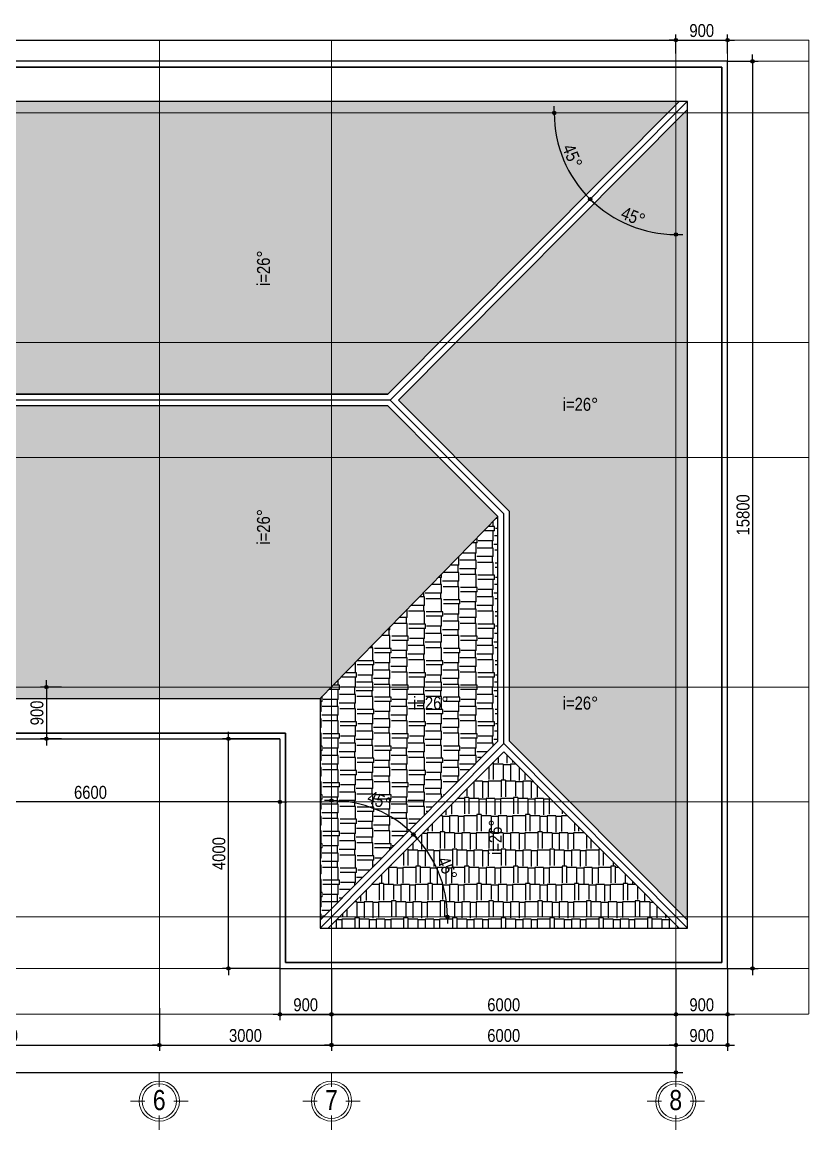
# Model space of a CAD drawing. Header units: millimetres. Extents: x 2630 to 42675, y 1487 to 20781.
# Drawn here: x 28968 to 42675, y 1487 to 20781 of the extents above; entities that cross this region are included whole.
import ezdxf
from ezdxf.enums import TextEntityAlignment as Align

# ---------------------------------------------------------------- set-up
doc = ezdxf.new("R2010")
doc.units = ezdxf.units.MM
doc.linetypes.add('ACAD_ISO10W100', pattern=[18, 12, -3, 0, -3])
for name, color, linetype in [('009', 251, 'Continuous'), ('DIM', 1, 'Continuous'), ('HATCHNGOI', 22, 'Continuous'), ('TAGS', 60, 'Continuous'), ('TEXT', 7, 'Continuous'), ('TUONG', 131, 'Continuous')]:
    doc.layers.add(name, color=color, linetype=linetype)
for name, color, linetype, lineweight in [('NET-THAY', 2, 'Continuous', 13), ('TEN TRUC', 3, 'Continuous', 18), ('TRUC', 24, 'Continuous', 0)]:
    doc.layers.add(name, color=color, linetype=linetype, lineweight=lineweight)
doc.styles.add('HEL-CONDENSE', font='')
doc.styles.add('HELVECONDENSE', font='')
doc.styles.get("Standard").update_dxf_attribs({"font": 'arial.ttf'})
doc.styles.add('VNI-HELVE-CONDENSEN', font='')
doc.styles.get('HEL-CONDENSE').set_extended_font_data('VNI-Helve-Condense')
doc.styles.get('HELVECONDENSE').set_extended_font_data('VNI-Helve-Condense')
doc.styles.get('VNI-HELVE-CONDENSEN').set_extended_font_data('VNI-Helve-Condense')
doc.dimstyles.new('D100', dxfattribs={"dimtxt": 225, "dimasz": 1.2, "dimexe": 100, "dimexo": 0, "dimgap": 50, "dimtad": 1, "dimdec": 0, "dimzin": 13, "dimdsep": 46, "dimtxsty": 'HEL-CONDENSE', "dimblk": 'D50', "dimcen": 0, "dimclrd": 1, "dimclre": 1, "dimclrt": 7, "dimadec": 0, "dimazin": 0, "dimtfac": 1, "dimtdec": 0, "dimtmove": 0, "dimatfit": 3, "dimldrblk": 'D50', "dimfxl": 1, "dimtolj": 1, "dimtzin": 13, "dimarcsym": 0})
doc.dimstyles.get("Standard").update_dxf_attribs({"dimtxt": 0.18, "dimasz": 0.18, "dimexe": 0.18, "dimexo": 0.0625, "dimgap": 0.09, "dimtad": 0, "dimtih": 1, "dimtoh": 1, "dimdec": 4, "dimzin": 0, "dimdsep": 46, "dimtxsty": 'Standard', "dimcen": 0.09, "dimadec": 0, "dimazin": 0, "dimtfac": 1, "dimtdec": 4, "dimtofl": 0, "dimtmove": 0, "dimatfit": 3, "dimfxl": 1, "dimtolj": 1, "dimtzin": 0, "dimarcsym": 0})
pattern_1 = [(180, (-1035923.48, 273058.73), (-637.5, -300), [150, -125, 175, -75, 225, -100]), (180, (-1036073.48, 273046.23), (-637.5, -300), [125, -475, 100, -150]), (180, (-1036373.48, 273077.48), (-637.5, -300), [75, -775]), (270, (-1035923.48, 273058.73), (212.5, -300), [287.5, -912.5]), (270, (-1036073.48, 273058.73), (212.5, -300), [281.25, -918.75]), (270, (-1036198.48, 273058.73), (212.5, -300), [262.5, -937.5]), (270, (-1036373.48, 273077.48), (212.5, -300), [287.5, -912.5]), (270, (-1036448.48, 273077.48), (212.5, -300), [287.5, -912.5]), (270, (-1036673.48, 273058.73), (212.5, -300), [275, -925])]
pattern_2 = [(90, (-1035923.48, 273058.73), (-300, 637.5), [150, -125, 175, -75, 225, -100]), (90, (-1035935.98, 273208.73), (-300, 637.5), [125, -475, 100, -150]), (90, (-1035904.73, 273508.73), (-300, 637.5), [75, -775]), (180, (-1035923.48, 273058.73), (-300, -212.5), [287.5, -912.5]), (180, (-1035923.48, 273208.73), (-300, -212.5), [281.25, -918.75]), (180, (-1035923.48, 273333.73), (-300, -212.5), [262.5, -937.5]), (180, (-1035904.73, 273508.73), (-300, -212.5), [287.5, -912.5]), (180, (-1035904.73, 273583.73), (-300, -212.5), [287.5, -912.5]), (180, (-1035923.48, 273808.73), (-300, -212.5), [275, -925])]

# ---------------------------------------------------------------- blocks, each defined once
blk = doc.blocks.new('D50')
at = {"layer": 'DIM'}
blk.add_hatch(color=256, dxfattribs=at).paths.add_polyline_path([(25, 0, 1), (-25, 0, 1)])
blk.add_line((25, 0), (100, 0), dxfattribs=at)
blk.add_circle((0, 0), 25, dxfattribs=at)
blk = doc.blocks.new('*D57')
at = {"layer": 'DEFPOINTS', "color": 0, "transparency": 16777216}
for p in [(25859, 3608), (31359, 3608), (31359, 2964)]:
    blk.add_point(p, dxfattribs=at)
at = {"layer": 'DIM', "color": 1, "lineweight": -2, "transparency": 16777216}
for p, q in [((25859, 3608), (25859, 2864)), ((31359, 3608), (31359, 2864)), ((25860, 2964), (31358, 2964))]:
    blk.add_line(p, q, dxfattribs=at)
at = {"layer": 'DIM', "color": 1, "lineweight": -2, "transparency": 16777216, "xscale": 1.199999999999999, "yscale": 1.199999999999999, "zscale": 1.199999999999999, "rotation": 180}
blk.add_blockref('D50', (25859, 2964), dxfattribs=at)
at = {"layer": 'DIM', "color": 1, "lineweight": -2, "transparency": 16777216, "xscale": 1.199999999999999, "yscale": 1.199999999999999, "zscale": 1.199999999999999}
blk.add_blockref('D50', (31359, 2964), dxfattribs=at)
at = {"layer": 'DIM', "color": 7, "transparency": 16777216, "insert": (28609, 3129), "char_height": 225, "attachment_point": 5, "style": 'HEL-CONDENSE'}
blk.add_mtext('\\A1;5500', dxfattribs=at)
blk = doc.blocks.new('*D58')
at = {"layer": 'DEFPOINTS', "color": 0, "transparency": 16777216}
for p in [(31359, 3608), (34359, 3608), (34359, 2964)]:
    blk.add_point(p, dxfattribs=at)
at = {"layer": 'DIM', "color": 1, "lineweight": -2, "transparency": 16777216}
for p, q in [((31359, 3608), (31359, 2864)), ((34359, 3608), (34359, 2864)), ((31360, 2964), (34358, 2964))]:
    blk.add_line(p, q, dxfattribs=at)
at = {"layer": 'DIM', "color": 1, "lineweight": -2, "transparency": 16777216, "xscale": 1.199999999999999, "yscale": 1.199999999999999, "zscale": 1.199999999999999, "rotation": 180}
blk.add_blockref('D50', (31359, 2964), dxfattribs=at)
at = {"layer": 'DIM', "color": 1, "lineweight": -2, "transparency": 16777216, "xscale": 1.199999999999999, "yscale": 1.199999999999999, "zscale": 1.199999999999999}
blk.add_blockref('D50', (34359, 2964), dxfattribs=at)
at = {"layer": 'DIM', "color": 7, "transparency": 16777216, "insert": (32859, 3129), "char_height": 225, "attachment_point": 5, "style": 'HEL-CONDENSE'}
blk.add_mtext('\\A1;3000', dxfattribs=at)
blk = doc.blocks.new('*D59')
at = {"layer": 'DEFPOINTS', "color": 0, "transparency": 16777216}
for p in [(34359, 3608), (40359, 3608), (40359, 2964)]:
    blk.add_point(p, dxfattribs=at)
at = {"layer": 'DIM', "color": 1, "lineweight": -2, "transparency": 16777216}
for p, q in [((34359, 3608), (34359, 2864)), ((40359, 3608), (40359, 2864)), ((34360, 2964), (40358, 2964))]:
    blk.add_line(p, q, dxfattribs=at)
at = {"layer": 'DIM', "color": 1, "lineweight": -2, "transparency": 16777216, "xscale": 1.199999999999999, "yscale": 1.199999999999999, "zscale": 1.199999999999999, "rotation": 180}
blk.add_blockref('D50', (34359, 2964), dxfattribs=at)
at = {"layer": 'DIM', "color": 1, "lineweight": -2, "transparency": 16777216, "xscale": 1.199999999999999, "yscale": 1.199999999999999, "zscale": 1.199999999999999}
blk.add_blockref('D50', (40359, 2964), dxfattribs=at)
at = {"layer": 'DIM', "color": 7, "transparency": 16777216, "insert": (37359, 3129), "char_height": 225, "attachment_point": 5, "style": 'HEL-CONDENSE'}
blk.add_mtext('\\A1;6000', dxfattribs=at)
blk = doc.blocks.new('*D60')
at = {"layer": 'DEFPOINTS', "color": 0, "transparency": 16777216}
for p in [(7359, 3608), (40359, 3608), (40359, 2487)]:
    blk.add_point(p, dxfattribs=at)
at = {"layer": 'DIM', "color": 1, "lineweight": -2, "transparency": 16777216}
for p, q in [((7359, 3608), (7359, 2387)), ((40359, 3608), (40359, 2387)), ((7360, 2487), (40358, 2487))]:
    blk.add_line(p, q, dxfattribs=at)
at = {"layer": 'DIM', "color": 1, "lineweight": -2, "transparency": 16777216, "xscale": 1.199999999999999, "yscale": 1.199999999999999, "zscale": 1.199999999999999, "rotation": 180}
blk.add_blockref('D50', (7359, 2487), dxfattribs=at)
at = {"layer": 'DIM', "color": 1, "lineweight": -2, "transparency": 16777216, "xscale": 1.199999999999999, "yscale": 1.199999999999999, "zscale": 1.199999999999999}
blk.add_blockref('D50', (40359, 2487), dxfattribs=at)
at = {"layer": 'DIM', "color": 7, "transparency": 16777216, "insert": (23859, 2652), "char_height": 225, "attachment_point": 5, "style": 'HEL-CONDENSE'}
blk.add_mtext('\\A1;33000', dxfattribs=at)
blk = doc.blocks.new('A$C206177D3')
at = {"layer": 'TEN TRUC', "ltscale": 1000}
for p, q in [((-37, 240), (-37, 490)), ((-287, -10), (-537, -10)), ((463, -10), (213, -10)), ((-37, -510), (-37, -260))]:
    blk.add_line(p, q, dxfattribs=at)
blk.add_circle((-37, -10), 350, dxfattribs=at)
at = {"layer": 'TEN TRUC', "color": 254, "ltscale": 1000}
blk.add_circle((-37, -10), 300, dxfattribs=at)
blk = doc.blocks.new('*D71')
at = {"layer": 'DEFPOINTS', "color": 0, "transparency": 16777216}
for p in [(40359, 3499), (41259, 3499), (41259, 2964)]:
    blk.add_point(p, dxfattribs=at)
at = {"layer": 'DIM', "color": 1, "lineweight": -2, "transparency": 16777216}
for p, q in [((40359, 3499), (40359, 2864)), ((41259, 3499), (41259, 2864)), ((40360, 2964), (41258, 2964))]:
    blk.add_line(p, q, dxfattribs=at)
at = {"layer": 'DIM', "color": 1, "lineweight": -2, "transparency": 16777216, "xscale": 1.199999999999999, "yscale": 1.199999999999999, "zscale": 1.199999999999999, "rotation": 180}
blk.add_blockref('D50', (40359, 2964), dxfattribs=at)
at = {"layer": 'DIM', "color": 1, "lineweight": -2, "transparency": 16777216, "xscale": 1.199999999999999, "yscale": 1.199999999999999, "zscale": 1.199999999999999}
blk.add_blockref('D50', (41259, 2964), dxfattribs=at)
at = {"layer": 'DIM', "color": 7, "transparency": 16777216, "insert": (40809, 3129), "char_height": 225, "attachment_point": 5, "style": 'HEL-CONDENSE'}
blk.add_mtext('\\A1;900', dxfattribs=at)
blk = doc.blocks.new('*D72')
at = {"layer": 'DEFPOINTS', "color": 0, "transparency": 16777216}
for p in [(41259, 20099), (41259, 4299), (41694, 4299)]:
    blk.add_point(p, dxfattribs=at)
at = {"layer": 'DIM', "color": 1, "lineweight": -2, "transparency": 16777216}
for p, q in [((41259, 20099), (41794, 20099)), ((41694, 20098), (41694, 4300)), ((41259, 4299), (41794, 4299))]:
    blk.add_line(p, q, dxfattribs=at)
at = {"layer": 'DIM', "color": 1, "lineweight": -2, "transparency": 16777216, "xscale": 1.199999999999999, "yscale": 1.199999999999999, "zscale": 1.199999999999999}
for p, rotation in [((41694, 20099), 90), ((41694, 4299), 270)]:
    blk.add_blockref('D50', p, dxfattribs=dict(at, rotation=rotation))
at = {"layer": 'DIM', "color": 7, "transparency": 16777216, "insert": (41529, 12199), "char_height": 225, "attachment_point": 5, "rotation": 90, "style": 'HEL-CONDENSE'}
blk.add_mtext('\\A1;15800', dxfattribs=at)
blk = doc.blocks.new('*D73')
at = {"layer": 'DEFPOINTS', "color": 0, "transparency": 16777216}
for p in [(40359, 20468), (7359, 20235), (40359, 20235)]:
    blk.add_point(p, dxfattribs=at)
at = {"layer": 'DIM', "color": 1, "lineweight": -2, "transparency": 16777216}
for p, q in [((7359, 20235), (7359, 20568)), ((7360, 20468), (40358, 20468)), ((40359, 20235), (40359, 20568))]:
    blk.add_line(p, q, dxfattribs=at)
at = {"layer": 'DIM', "color": 1, "lineweight": -2, "transparency": 16777216, "xscale": 1.199999999999999, "yscale": 1.199999999999999, "zscale": 1.199999999999999, "rotation": 180}
blk.add_blockref('D50', (7359, 20468), dxfattribs=at)
at = {"layer": 'DIM', "color": 1, "lineweight": -2, "transparency": 16777216, "xscale": 1.199999999999999, "yscale": 1.199999999999999, "zscale": 1.199999999999999}
blk.add_blockref('D50', (40359, 20468), dxfattribs=at)
at = {"layer": 'DIM', "color": 7, "transparency": 16777216, "insert": (23859, 20633), "char_height": 225, "attachment_point": 5, "style": 'HEL-CONDENSE'}
blk.add_mtext('\\A1;33000', dxfattribs=at)
blk = doc.blocks.new('*D74')
at = {"layer": 'DEFPOINTS', "color": 0, "linetype": 'Continuous', "transparency": 16777216}
for p in [(41259, 20468), (40359, 20235), (41259, 20235)]:
    blk.add_point(p, dxfattribs=at)
at = {"layer": 'DIM', "color": 1, "linetype": 'Continuous', "lineweight": -2, "transparency": 16777216}
for p, q in [((40359, 20235), (40359, 20568)), ((40360, 20468), (41258, 20468)), ((41259, 20235), (41259, 20568))]:
    blk.add_line(p, q, dxfattribs=at)
at = {"layer": 'DIM', "color": 1, "linetype": 'Continuous', "lineweight": -2, "transparency": 16777216, "xscale": 1.199999999999999, "yscale": 1.199999999999999, "zscale": 1.199999999999999, "rotation": 180}
blk.add_blockref('D50', (40359, 20468), dxfattribs=at)
at = {"layer": 'DIM', "color": 1, "linetype": 'Continuous', "lineweight": -2, "transparency": 16777216, "xscale": 1.199999999999999, "yscale": 1.199999999999999, "zscale": 1.199999999999999}
blk.add_blockref('D50', (41259, 20468), dxfattribs=at)
at = {"layer": 'DIM', "color": 7, "linetype": 'Continuous', "transparency": 16777216, "insert": (40809, 20633), "char_height": 225, "attachment_point": 5, "style": 'HEL-CONDENSE'}
blk.add_mtext('\\A1;900', dxfattribs=at)
blk = doc.blocks.new('*D82')
at = {"layer": 'DEFPOINTS', "color": 0, "linetype": 'Continuous', "transparency": 16777216}
for p in [(33459, 4299), (34359, 4299), (34359, 3499)]:
    blk.add_point(p, dxfattribs=at)
at = {"layer": 'DIM', "color": 1, "linetype": 'Continuous', "lineweight": -2, "transparency": 16777216}
for p, q in [((33459, 4299), (33459, 3399)), ((34359, 4299), (34359, 3399)), ((33460, 3499), (34358, 3499))]:
    blk.add_line(p, q, dxfattribs=at)
at = {"layer": 'DIM', "color": 1, "linetype": 'Continuous', "lineweight": -2, "transparency": 16777216, "xscale": 1.199999999999999, "yscale": 1.199999999999999, "zscale": 1.199999999999999, "rotation": 180}
blk.add_blockref('D50', (33459, 3499), dxfattribs=at)
at = {"layer": 'DIM', "color": 1, "linetype": 'Continuous', "lineweight": -2, "transparency": 16777216, "xscale": 1.199999999999999, "yscale": 1.199999999999999, "zscale": 1.199999999999999}
blk.add_blockref('D50', (34359, 3499), dxfattribs=at)
at = {"layer": 'DIM', "color": 7, "linetype": 'Continuous', "transparency": 16777216, "insert": (33909, 3664), "char_height": 225, "attachment_point": 5, "style": 'HEL-CONDENSE'}
blk.add_mtext('\\A1;900', dxfattribs=at)
blk = doc.blocks.new('*D83')
at = {"layer": 'DEFPOINTS', "color": 0, "linetype": 'Continuous', "transparency": 16777216}
for p in [(34359, 4299), (40359, 4299), (40359, 3499)]:
    blk.add_point(p, dxfattribs=at)
at = {"layer": 'DIM', "color": 1, "linetype": 'Continuous', "lineweight": -2, "transparency": 16777216}
for p, q in [((34359, 4299), (34359, 3399)), ((40359, 4299), (40359, 3399)), ((34360, 3499), (40358, 3499))]:
    blk.add_line(p, q, dxfattribs=at)
at = {"layer": 'DIM', "color": 1, "linetype": 'Continuous', "lineweight": -2, "transparency": 16777216, "xscale": 1.199999999999999, "yscale": 1.199999999999999, "zscale": 1.199999999999999, "rotation": 180}
blk.add_blockref('D50', (34359, 3499), dxfattribs=at)
at = {"layer": 'DIM', "color": 1, "linetype": 'Continuous', "lineweight": -2, "transparency": 16777216, "xscale": 1.199999999999999, "yscale": 1.199999999999999, "zscale": 1.199999999999999}
blk.add_blockref('D50', (40359, 3499), dxfattribs=at)
at = {"layer": 'DIM', "color": 7, "linetype": 'Continuous', "transparency": 16777216, "insert": (37359, 3664), "char_height": 225, "attachment_point": 5, "style": 'HEL-CONDENSE'}
blk.add_mtext('\\A1;6000', dxfattribs=at)
blk = doc.blocks.new('*D84')
at = {"layer": 'DEFPOINTS', "color": 0, "linetype": 'Continuous', "transparency": 16777216}
for p in [(40359, 4299), (41259, 4299), (41259, 3499)]:
    blk.add_point(p, dxfattribs=at)
at = {"layer": 'DIM', "color": 1, "linetype": 'Continuous', "lineweight": -2, "transparency": 16777216}
for p, q in [((40359, 4299), (40359, 3399)), ((41259, 4299), (41259, 3399)), ((40360, 3499), (41258, 3499))]:
    blk.add_line(p, q, dxfattribs=at)
at = {"layer": 'DIM', "color": 1, "linetype": 'Continuous', "lineweight": -2, "transparency": 16777216, "xscale": 1.199999999999999, "yscale": 1.199999999999999, "zscale": 1.199999999999999, "rotation": 180}
blk.add_blockref('D50', (40359, 3499), dxfattribs=at)
at = {"layer": 'DIM', "color": 1, "linetype": 'Continuous', "lineweight": -2, "transparency": 16777216, "xscale": 1.199999999999999, "yscale": 1.199999999999999, "zscale": 1.199999999999999}
blk.add_blockref('D50', (41259, 3499), dxfattribs=at)
at = {"layer": 'DIM', "color": 7, "linetype": 'Continuous', "transparency": 16777216, "insert": (40809, 3664), "char_height": 225, "attachment_point": 5, "style": 'HEL-CONDENSE'}
blk.add_mtext('\\A1;900', dxfattribs=at)
blk = doc.blocks.new('*D85')
at = {"layer": 'DEFPOINTS', "color": 0, "linetype": 'Continuous', "transparency": 16777216}
for p in [(29654, 9199), (29391, 8299), (29654, 8299)]:
    blk.add_point(p, dxfattribs=at)
at = {"layer": 'DIM', "color": 1, "linetype": 'Continuous', "lineweight": -2, "transparency": 16777216}
for p, q in [((29654, 9199), (29291, 9199)), ((29391, 9198), (29391, 8300)), ((29654, 8299), (29291, 8299))]:
    blk.add_line(p, q, dxfattribs=at)
at = {"layer": 'DIM', "color": 1, "linetype": 'Continuous', "lineweight": -2, "transparency": 16777216, "xscale": 1.199999999999999, "yscale": 1.199999999999999, "zscale": 1.199999999999999}
for p, rotation in [((29391, 9199), 90), ((29391, 8299), 270)]:
    blk.add_blockref('D50', p, dxfattribs=dict(at, rotation=rotation))
at = {"layer": 'DIM', "color": 7, "linetype": 'Continuous', "transparency": 16777216, "insert": (29227, 8749), "char_height": 225, "attachment_point": 5, "rotation": 90, "style": 'HEL-CONDENSE'}
blk.add_mtext('\\A1;900', dxfattribs=at)
blk = doc.blocks.new('*D87')
at = {"layer": 'DEFPOINTS', "color": 0, "linetype": 'Continuous', "transparency": 16777216}
for p in [(40359, 20468), (40558, 19399), (39303, 17364), (35383, 14199), (40359, 3499)]:
    blk.add_point(p, dxfattribs=at)
at = {"layer": 'DIM', "color": 1, "linetype": 'Continuous', "lineweight": -2, "transparency": 16777216}
blk.add_arc((40359, 19199), 2117, 225.1726, 269.9675, dxfattribs=at)
at = {"layer": 'DIM', "color": 1, "linetype": 'Continuous', "lineweight": -2, "transparency": 16777216, "xscale": 1.199999999999999, "yscale": 1.199999999999999, "zscale": 1.199999999999999}
for p, rotation in [((38865, 17698), 135.1563227989281), ((40359, 17082), 359.9837644024002)]:
    blk.add_blockref('D50', p, dxfattribs=dict(at, rotation=rotation))
at = {"layer": 'DIM', "color": 7, "linetype": 'Continuous', "transparency": 16777216, "insert": (39614, 17394), "char_height": 225, "attachment_point": 5, "rotation": 337.57, "style": 'HEL-CONDENSE'}
blk.add_mtext('\\A1;45°', dxfattribs=at)
blk = doc.blocks.new('*D88')
at = {"layer": 'DEFPOINTS', "color": 0, "linetype": 'Continuous', "transparency": 16777216}
for p in [(40558, 19399), (4905, 19199), (42675, 19199), (38312, 18649), (35383, 14199)]:
    blk.add_point(p, dxfattribs=at)
at = {"layer": 'DIM', "color": 1, "linetype": 'Continuous', "lineweight": -2, "transparency": 16777216}
blk.add_arc((40359, 19199), 2120, 180.0324, 225.1077, dxfattribs=at)
at = {"layer": 'DIM', "color": 1, "linetype": 'Continuous', "lineweight": -2, "transparency": 16777216, "xscale": 1.199999999999999, "yscale": 1.199999999999999, "zscale": 1.199999999999999}
for p, rotation in [((38239, 19199), 90.01621730509545), ((38863, 17697), 315.1238698962329)]:
    blk.add_blockref('D50', p, dxfattribs=dict(at, rotation=rotation))
at = {"layer": 'DIM', "color": 7, "linetype": 'Continuous', "transparency": 16777216, "insert": (38554, 18449), "char_height": 225, "attachment_point": 5, "rotation": 292.57, "style": 'HEL-CONDENSE'}
blk.add_mtext('\\A1;45°', dxfattribs=at)
blk = doc.blocks.new('*D89')
at = {"layer": 'DEFPOINTS', "color": 0, "linetype": 'Continuous', "transparency": 16777216}
for p in [(7160, 19399), (4905, 19199), (42675, 19199), (9204, 18130), (12334, 14199)]:
    blk.add_point(p, dxfattribs=at)
at = {"layer": 'DIM', "color": 1, "linetype": 'Continuous', "lineweight": -2, "transparency": 16777216}
blk.add_arc((7359, 19199), 2133, 314.8922, 359.9678, dxfattribs=at)
at = {"layer": 'DIM', "color": 1, "linetype": 'Continuous', "lineweight": -2, "transparency": 16777216, "xscale": 1.199999999999999, "yscale": 1.199999999999999, "zscale": 1.199999999999999}
for p, rotation in [((9491, 19199), 89.98388093189483), ((8863, 17687), 224.8760318667781)]:
    blk.add_blockref('D50', p, dxfattribs=dict(at, rotation=rotation))
at = {"layer": 'DIM', "color": 7, "linetype": 'Continuous', "transparency": 16777216, "insert": (9176, 18444), "char_height": 225, "attachment_point": 5, "rotation": 67.43, "style": 'HEL-CONDENSE'}
blk.add_mtext('\\A1;45°', dxfattribs=at)
blk = doc.blocks.new('*D91')
at = {"layer": 'DEFPOINTS', "color": 0, "linetype": 'Continuous', "transparency": 16777216}
for p in [(10359, 8214), (11933, 6025), (4905, 5199), (42675, 5199), (13559, 4998)]:
    blk.add_point(p, dxfattribs=at)
at = {"layer": 'DIM', "color": 1, "linetype": 'Continuous', "lineweight": -2, "transparency": 16777216}
blk.add_arc((13359, 5199), 1648, 134.9016, 179.9583, dxfattribs=at)
at = {"layer": 'DIM', "color": 1, "linetype": 'Continuous', "lineweight": -2, "transparency": 16777216, "xscale": 1.199999999999999, "yscale": 1.199999999999999, "zscale": 1.199999999999999}
for p, rotation in [((12196, 6367), 44.88077642419574), ((11711, 5199), 269.9791363744756)]:
    blk.add_blockref('D50', p, dxfattribs=dict(at, rotation=rotation))
at = {"layer": 'DIM', "color": 7, "linetype": 'Continuous', "transparency": 16777216, "insert": (11685, 5895), "char_height": 225, "attachment_point": 5, "rotation": 67.43, "style": 'HEL-CONDENSE'}
blk.add_mtext('\\A1;45°', dxfattribs=at)
blk = doc.blocks.new('*D93')
at = {"layer": 'DEFPOINTS', "color": 0, "linetype": 'Continuous', "transparency": 16777216}
for p in [(37359, 8214), (36309, 5723), (4905, 5199), (42675, 5199), (34159, 4998)]:
    blk.add_point(p, dxfattribs=at)
at = {"layer": 'DIM', "color": 1, "linetype": 'Continuous', "lineweight": -2, "transparency": 16777216}
blk.add_arc((34359, 5199), 2019, 0.0341, 45.106, dxfattribs=at)
at = {"layer": 'DIM', "color": 1, "linetype": 'Continuous', "lineweight": -2, "transparency": 16777216, "xscale": 1.199999999999999, "yscale": 1.199999999999999, "zscale": 1.199999999999999}
for p, rotation in [((35783, 6631), 135.123061944268), ((36378, 5199), 270.0170252570587)]:
    blk.add_blockref('D50', p, dxfattribs=dict(at, rotation=rotation))
at = {"layer": 'DIM', "color": 7, "linetype": 'Continuous', "transparency": 16777216, "insert": (36376, 6038), "char_height": 225, "attachment_point": 5, "rotation": 292.57, "style": 'HEL-CONDENSE'}
blk.add_mtext('\\A1;45°', dxfattribs=at)
blk = doc.blocks.new('*D94')
at = {"layer": 'DEFPOINTS', "color": 0, "linetype": 'Continuous', "transparency": 16777216}
for p in [(34359, 20468), (37359, 8214), (35367, 6953), (34159, 4998), (34359, 3499)]:
    blk.add_point(p, dxfattribs=at)
at = {"layer": 'DIM', "color": 1, "linetype": 'Continuous', "lineweight": -2, "transparency": 16777216}
blk.add_arc((34359, 5199), 2023, 45.1741, 89.966, dxfattribs=at)
at = {"layer": 'DIM', "color": 1, "linetype": 'Continuous', "lineweight": -2, "transparency": 16777216, "xscale": 1.199999999999999, "yscale": 1.199999999999999, "zscale": 1.199999999999999}
for p, rotation in [((34359, 7222), 179.9830050279103), ((35786, 6633), 315.1570821734163)]:
    blk.add_blockref('D50', p, dxfattribs=dict(at, rotation=rotation))
at = {"layer": 'DIM', "color": 7, "linetype": 'Continuous', "transparency": 16777216, "insert": (35193, 7221), "char_height": 225, "attachment_point": 5, "rotation": 337.57, "style": 'HEL-CONDENSE'}
blk.add_mtext('\\A1;45°', dxfattribs=at)
blk = doc.blocks.new('*D98')
at = {"layer": '009', "color": 1, "lineweight": -2, "transparency": 16777216}
for p, q in [((26859, 8299), (26859, 7099)), ((33459, 8299), (33459, 7099)), ((33458, 7199), (26860, 7199))]:
    blk.add_line(p, q, dxfattribs=at)
at = {"layer": 'DEFPOINTS', "color": 0, "transparency": 16777216}
for p in [(26859, 8299), (33459, 8299), (26859, 7199)]:
    blk.add_point(p, dxfattribs=at)
at = {"layer": '009', "color": 1, "lineweight": -2, "transparency": 16777216, "xscale": 1.199999999999999, "yscale": 1.199999999999999, "zscale": 1.199999999999999, "rotation": 180}
blk.add_blockref('D50', (26859, 7199), dxfattribs=at)
at = {"layer": '009', "color": 1, "lineweight": -2, "transparency": 16777216, "xscale": 1.199999999999999, "yscale": 1.199999999999999, "zscale": 1.199999999999999}
blk.add_blockref('D50', (33459, 7199), dxfattribs=at)
at = {"layer": '009', "color": 7, "transparency": 16777216, "insert": (30159, 7364), "char_height": 225, "attachment_point": 5, "style": 'HEL-CONDENSE'}
blk.add_mtext('\\A1;6600', dxfattribs=at)
blk = doc.blocks.new('*D99')
at = {"layer": '009', "color": 1, "lineweight": -2, "transparency": 16777216}
for p, q in [((33459, 8299), (32462, 8299)), ((32562, 4300), (32562, 8298)), ((33459, 4299), (32462, 4299))]:
    blk.add_line(p, q, dxfattribs=at)
at = {"layer": 'DEFPOINTS', "color": 0, "transparency": 16777216}
for p in [(32562, 8299), (33459, 8299), (33459, 4299)]:
    blk.add_point(p, dxfattribs=at)
at = {"layer": '009', "color": 1, "lineweight": -2, "transparency": 16777216, "xscale": 1.199999999999999, "yscale": 1.199999999999999, "zscale": 1.199999999999999}
for p, rotation in [((32562, 8299), 90), ((32562, 4299), 270)]:
    blk.add_blockref('D50', p, dxfattribs=dict(at, rotation=rotation))
at = {"layer": '009', "color": 7, "transparency": 16777216, "insert": (32397, 6299), "char_height": 225, "attachment_point": 5, "rotation": 90, "style": 'HEL-CONDENSE'}
blk.add_mtext('\\A1;4000', dxfattribs=at)

msp = doc.modelspace()

# ---------------------------------------------------------------- hatches: boundary and pattern name
at = {"layer": 'HATCHNGOI'}
h = msp.add_hatch(dxfattribs=at)
h.set_pattern_fill('AR-RSHKE', color=34, scale=25, angle=180, style=0)
h.set_pattern_definition(pattern_1)
h.paths.add_polyline_path([(40416.671, 19399.238), (7300.776, 19399.238), (12375.898, 14299.238), (23858.723, 14299.238), (35341.549, 14299.238)])
h = msp.add_hatch(dxfattribs=at)
h.set_pattern_fill('AR-RSHKE', color=34, scale=25, angle=90, style=0)
h.set_pattern_definition(pattern_2)
h.paths.add_polyline_path([(40558.723, 19258.45), (35524.191, 14199.238), (37458.723, 12255.222), (37458.723, 8255.222), (40558.723, 5140.026)])
h = msp.add_hatch(dxfattribs=at)
h.set_pattern_fill('AR-RSHKE', color=14, scale=25, angle=180, style=0)
h.set_pattern_definition(pattern_1)
h.paths.add_polyline_path([(23858.723, 12164.679), (27008.723, 8999.238), (34158.723, 8999.238), (37258.723, 12172.665), (35341.549, 14099.238), (28458.723, 14099.238), (12375.898, 14099.238), (10458.723, 12172.665), (13558.723, 8999.238), (20708.723, 8999.238)])
h = msp.add_hatch(dxfattribs=at)
h.set_pattern_fill('AR-RSHKE', color=14, scale=25, angle=90, style=0)
h.set_pattern_definition(pattern_2)
h.paths.add_polyline_path([(37258.723, 8255.222), (37258.723, 12172.665), (34158.723, 8999.238), (34158.723, 5140.026)])
h = msp.add_hatch(dxfattribs=at)
h.set_pattern_fill('AR-RSHKE', color=14, scale=25, angle=180, style=0)
h.set_pattern_definition(pattern_1)
h.paths.add_polyline_path([(37358.723, 8072.175), (34299.8, 4998.257), (40417.647, 4998.257)])

# ---------------------------------------------------------------- linework, layer by layer
for points in [[(33330.645, 17474.522, 0, 210, 0), (33330.645, 16987.533, 0, 0, 0), (33330.645, 15915.962, 0, 0, 0)], [(39685.8, 13976.911, 0, 210, 0), (39198.811, 13976.911, 0, 0, 0), (38127.24, 13976.911, 0, 0, 0)], [(33330.645, 10923.953, 0, 210, 0), (33330.645, 11410.943, 0, 0, 0), (33330.645, 12482.514, 0, 0, 0)], [(35031.647, 8773.354, 0, 210, 0), (35518.636, 8773.354, 0, 0, 0), (36590.207, 8773.354, 0, 0, 0)], [(39685.8, 8773.354, 0, 210, 0), (39198.811, 8773.354, 0, 0, 0), (38127.24, 8773.354, 0, 0, 0)], [(37370.99, 5517.295, 0, 210, 0), (37370.99, 6004.284, 0, 0, 0), (37370.99, 7075.855, 0, 0, 0)]]:
    msp.add_lwpolyline(points, format="xyseb")
at = {"layer": 'NET-THAY', "linetype": 'ByBlock', "lineweight": -2}
for p, q in [((41258.723, 20099.238), (6458.723, 20099.238)), ((41258.723, 4299.238), (41258.723, 20099.238)), ((41158.723, 19999.238), (6558.723, 19999.238)), ((6558.723, 19999.238), (41158.723, 19999.238)), ((41158.723, 4399.238), (41158.723, 19999.238)), ((41158.723, 19999.238), (41158.723, 4399.238)), ((35341.549, 14299.238), (40416.671, 19399.238)), ((35524.191, 14199.238), (40558.723, 19258.45)), ((35341.549, 14299.238), (23858.723, 14299.238)), ((35341.549, 14099.238), (28458.723, 14099.238)), ((35341.549, 14099.238), (37258.723, 12172.665)), ((35524.191, 14199.238), (37458.723, 12255.222)), ((37458.723, 8255.222), (37458.723, 12255.222)), ((33558.723, 8399.238), (26758.723, 8399.238)), ((26858.723, 8399.238), (33558.723, 8399.238)), ((26858.723, 8299.238), (33458.723, 8299.238)), ((33458.723, 8299.238), (33458.723, 4299.238)), ((33558.723, 8399.238), (33558.723, 4399.238)), ((33558.723, 4399.238), (33558.723, 8399.238)), ((37458.723, 8255.222), (40558.723, 5140.026)), ((37358.723, 8072.175), (34299.8, 4998.257)), ((37358.723, 8072.175), (40417.647, 4998.257)), ((33458.723, 4299.238), (41258.723, 4299.238)), ((33558.723, 4399.238), (41158.723, 4399.238)), ((41158.723, 4399.238), (33558.723, 4399.238))]:
    msp.add_line(p, q, dxfattribs=at)
for points in [[(28458.723, 8399.238), (33558.723, 8399.238), (33558.723, 4399.238), (41158.723, 4399.238), (41158.723, 19999.238), (28258.723, 19999.238)], [(23858.723, 14299.238), (35341.549, 14299.238)], [(34158.723, 5140.026), (37258.723, 8255.222), (37258.723, 12172.665)]]:
    msp.add_lwpolyline(points, dxfattribs=at)
at = {"layer": 'TRUC', "linetype": 'ACAD_ISO10W100', "ltscale": 0.2}
msp.add_lwpolyline([(4904.739, 20468.222), (42675.051, 20468.222), (42675.051, 3499.238), (4904.739, 3499.238)], close=True, dxfattribs=at)
for points in [[(31358.723, 20468.222), (31358.723, 3499.238)], [(34358.723, 20468.222), (34358.723, 3499.238)], [(40358.723, 20468.222), (40358.723, 3499.238)], [(41258.723, 20468.222), (41258.723, 3499.238)], [(4904.739, 20099.238), (42675.051, 20099.238)], [(4904.739, 19199.238), (42675.051, 19199.238)], [(4904.739, 15199.238), (42675.051, 15199.238)], [(4904.739, 13199.238), (42675.051, 13199.238)], [(4904.739, 9199.238), (42675.051, 9199.238)], [(4904.739, 7199.238), (42675.051, 7199.238)], [(4904.739, 5199.238), (42675.051, 5199.238)], [(4904.739, 4299.238), (42675.051, 4299.238)]]:
    msp.add_lwpolyline(points, dxfattribs=at)
at = {"layer": 'TUONG'}
for p, q in [((35383.114, 14199.238), (40557.748, 19399.238)), ((34158.723, 8999.238), (37258.723, 12172.665)), ((37358.723, 8213.944), (34158.723, 4998.257)), ((37358.723, 8213.944), (40558.723, 4998.257))]:
    msp.add_line(p, q, dxfattribs=at)
for points in [[(26058.723, 7999.238), (26058.723, 8999.238), (34158.723, 8999.238), (34158.723, 4998.257), (40558.723, 4998.257), (40558.723, 19399.238), (7158.723, 19399.238)], [(35383.114, 14199.238), (28458.723, 14199.238)], [(37358.723, 8213.944), (37358.723, 12213.944), (35383.114, 14199.238)]]:
    msp.add_lwpolyline(points, dxfattribs=at)

# ---------------------------------------------------------------- block references
at = {"layer": 'TAGS', "ltscale": 1000}
ref = msp.add_blockref('A$C206177D3', (31395.345, 1996.885), dxfattribs=at)
ref.add_attrib('A', '6', dxfattribs={"color": 7, "ltscale": 1000, "height": 350, "style": 'VNI-HELVE-CONDENSEN'}).set_placement((31357.041, 1831.246), align=Align.CENTER)
ref = msp.add_blockref('A$C206177D3', (34395.345, 1996.885), dxfattribs=at)
ref.add_attrib('A', '7', dxfattribs={"color": 7, "ltscale": 1000, "height": 350, "style": 'VNI-HELVE-CONDENSEN'}).set_placement((34357.041, 1831.246), align=Align.CENTER)
ref = msp.add_blockref('A$C206177D3', (40394.145, 1996.885), dxfattribs=at)
ref.add_attrib('A', '8', dxfattribs={"color": 7, "ltscale": 1000, "height": 350, "style": 'VNI-HELVE-CONDENSEN'}).set_placement((40355.841, 1831.246), align=Align.CENTER)

# ---------------------------------------------------------------- texts
at = {"layer": 'TEXT', "ltscale": 25, "char_height": 50, "width": 5765.63521, "attachment_point": 7, "style": 'HELVECONDENSE'}
for insert, rotation in [((33289.116, 16185.65), 90.1094066), ((38386.492, 14007.508), 0.1094066), ((33289.116, 11680.63), 90.1094066), ((35777.888, 8803.951), 0.1094066), ((38386.492, 8803.951), 0.1094066), ((37329.46, 6273.972), 90.1094066)]:
    msp.add_mtext('{\\H4.5x;i=26\\fArial|b0|i0|c0|p34;°}', dxfattribs=dict(at, insert=insert, rotation=rotation))

# ---------------------------------------------------------------- dimensions: what is measured, and where the dimension line sits
at = {"layer": '009'}
dim = msp.add_linear_dim(base=(26858.723, 7199.238), p1=(33458.723, 8299.238), p2=(26858.723, 8299.238), dimstyle='D100', dxfattribs=at)
dim.commit()
dim.dimension.update_dxf_attribs({"geometry": '*D98', "text_midpoint": (30158.723, 7364.138)})
dim = msp.add_linear_dim(base=(32561.624, 8299.238), p1=(33458.723, 4299.238), p2=(33458.723, 8299.238), angle=90, dimstyle='D100', dxfattribs=at)
dim.commit()
dim.dimension.update_dxf_attribs({"geometry": '*D99', "text_midpoint": (32396.724, 6299.238)})
at = {"layer": 'DIM'}
for base, p1, p2, dimstyle, override, picture, middle in [((40358.723, 20468.222), (7358.723, 20234.66), (40358.723, 20234.66), 'D100', {"dimtmove": 1}, '*D73', (23858.723, 20633.122)), ((41258.723, 2963.689), (40358.723, 3499.238), (41258.723, 3499.238), 'Standard', {"dimtxt": 225, "dimasz": 1.2, "dimexe": 100, "dimexo": 0, "dimgap": 50, "dimtad": 1, "dimtih": 0, "dimtoh": 0, "dimdec": 2, "dimzin": 13, "dimtxsty": 'HEL-CONDENSE', "dimblk": 'D50', "dimcen": 0, "dimclrd": 1, "dimclre": 1, "dimclrt": 7, "dimtdec": 2, "dimtofl": 1, "dimldrblk": 'D50', "dimtzin": 13}, '*D71', (40808.723, 3128.589))]:
    dim = msp.add_linear_dim(base=base, p1=p1, p2=p2, dimstyle=dimstyle, override=override, dxfattribs=at)
    dim.commit()
    dim.dimension.update_dxf_attribs({"geometry": picture, "text_midpoint": middle})
at = {"layer": 'DIM', "linetype": 'Continuous'}
for base, p1, p2, picture, middle in [((41258.723, 20468.222), (40358.723, 20234.66), (41258.723, 20234.66), '*D74', (40808.723, 20633.122)), ((34358.723, 3499.238), (33458.723, 4299.238), (34358.723, 4299.238), '*D82', (33908.723, 3664.138)), ((40358.723, 3499.238), (34358.723, 4299.238), (40358.723, 4299.238), '*D83', (37358.723, 3664.138)), ((41258.723, 3499.238), (40358.723, 4299.238), (41258.723, 4299.238), '*D84', (40808.723, 3664.138))]:
    dim = msp.add_linear_dim(base=base, p1=p1, p2=p2, dimstyle='D100', dxfattribs=at)
    dim.commit()
    dim.dimension.update_dxf_attribs({"geometry": picture, "text_midpoint": middle})
for base, line1, line2, picture, middle in [((35367.268, 6952.682), ((34358.723, 20468.222), (34358.723, 3499.238)), ((37358.723, 8213.944), (34158.723, 4998.257)), '*D94', (35193.449, 7221.433)), ((39303.007, 17363.781), ((35383.114, 14199.238), (40557.748, 19399.238)), ((40358.723, 20468.222), (40358.723, 3499.238)), '*D87', (39613.735, 17394.439)), ((38311.6, 18648.924), ((4904.739, 19199.238), (42675.051, 19199.238)), ((35383.114, 14199.238), (40557.748, 19399.238)), '*D88', (38553.546, 18448.922)), ((9203.973, 18129.868), ((4904.739, 19199.238), (42675.051, 19199.238)), ((12334.333, 14199.238), (7159.699, 19399.238)), '*D89', (9175.831, 18443.963)), ((11933.099, 6025.424), ((4904.739, 5199.238), (42675.051, 5199.238)), ((10358.723, 8213.944), (13558.723, 4998.257)), '*D91', (11684.928, 5894.945)), ((36308.698, 5723.436), ((4904.739, 5199.238), (42675.051, 5199.238)), ((37358.723, 8213.944), (34158.723, 4998.257)), '*D93', (36375.549, 6037.524))]:
    dim = msp.add_angular_dim_2l(base=base, line1=line1, line2=line2, dimstyle='D100', dxfattribs=at)
    dim.commit()
    dim.dimension.update_dxf_attribs({"geometry": picture, "text_midpoint": middle})
at = {"layer": 'DIM'}
for base, p1, p2, angle, picture, middle in [((41693.515, 4299.238), (41258.723, 20099.238), (41258.723, 4299.238), 90, '*D72', (41528.615, 12199.238)), ((31358.723, 2963.689), (25858.723, 3607.877), (31358.723, 3607.877), 180, '*D57', (28608.723, 3128.589)), ((34358.723, 2963.689), (31358.723, 3607.877), (34358.723, 3607.877), 180, '*D58', (32858.723, 3128.589)), ((40358.723, 2963.689), (34358.723, 3607.877), (40358.723, 3607.877), 180, '*D59', (37358.723, 3128.589))]:
    dim = msp.add_linear_dim(base=base, p1=p1, p2=p2, angle=angle, dimstyle='D100', override={"dimtmove": 1}, dxfattribs=at)
    dim.commit()
    dim.dimension.update_dxf_attribs({"geometry": picture, "text_midpoint": middle})
at = {"layer": 'DIM', "linetype": 'Continuous'}
dim = msp.add_linear_dim(base=(29391.483, 8299.238), p1=(29653.716, 9199.238), p2=(29653.716, 8299.238), angle=90, dimstyle='D100', dxfattribs=at)
dim.commit()
dim.dimension.update_dxf_attribs({"geometry": '*D85', "text_midpoint": (29226.583, 8749.238)})
at = {"layer": 'DIM'}
dim = msp.add_aligned_dim(p1=(7358.723, 3607.877), p2=(40358.723, 3607.877), distance=-1120.846, dimstyle='D100', dxfattribs=at)
dim.commit()
dim.dimension.update_dxf_attribs({"geometry": '*D60', "text_midpoint": (23858.723, 2651.931)})

doc.saveas('drawing.dxf')
